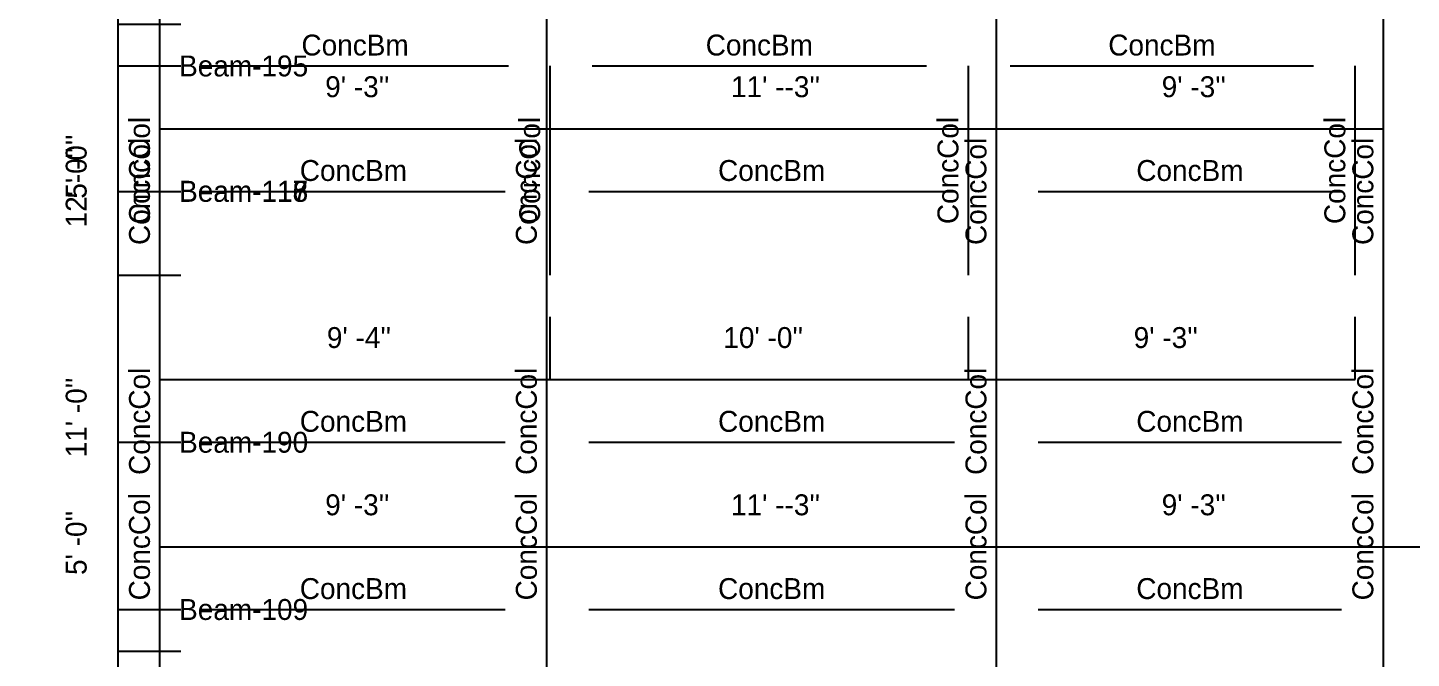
# Model space of a CAD drawing. Extents: x -38 to 2998, y -195 to 11529.
# Drawn here: x -38 to 359, y 3826 to 4007 of the extents above; entities that cross this region are included whole.
import ezdxf
from ezdxf.enums import TextEntityAlignment as Align

# ---------------------------------------------------------------- set-up
doc = ezdxf.new("R2010")
doc.units = 0
doc.header["$MEASUREMENT"] = 0
doc.layers.get('0').update_dxf_attribs({"linetype": 'CONTINUOUS'})
for name, color, linetype in [('CENTERLINES', 7, 'CONTINUOUS'), ('DIMENSIONS', 4, 'CONTINUOUS'), ('TEXT', 5, 'CONTINUOUS')]:
    doc.layers.add(name, color=color, linetype=linetype)
doc.dimstyles.get("Standard").update_dxf_attribs({"dimtxt": 0.18, "dimasz": 0.18, "dimexe": 0.18, "dimexo": 0.0625, "dimgap": 0.09, "dimtad": 0, "dimtih": 1, "dimtoh": 1, "dimdec": 4, "dimzin": 0, "dimtxsty": 'STANDARD', "dimcen": 0.09, "dimazin": 3, "dimtfac": 1, "dimtdec": 4, "dimtofl": 0, "dimtmove": 0, "dimatfit": 3, "dimtolj": 1, "dimtzin": 0})

# ---------------------------------------------------------------- blocks, each defined once
blk = doc.blocks.new('*D7841')
at = {"color": 1, "linetype": 'BYBLOCK'}
for points in [[(-8.29, 3836.29), (-7.23, 3835.23), (-16.77, 3844.77), (-15.71, 3843.71)], [(-8.29, 3692.29), (-7.23, 3691.23), (-16.77, 3700.77), (-15.71, 3699.71)]]:
    blk.add_solid(points, dxfattribs=at)
at = {"layer": 'DIMENSIONS', "color": 9, "linetype": 'BYBLOCK'}
for p, q in [((-12, 3840), (6, 3840)), ((-12, 3696), (6, 3696))]:
    blk.add_line(p, q, dxfattribs=at)
at = {"layer": 'DIMENSIONS', "color": 0, "linetype": 'BYBLOCK'}
blk.add_line((-12, 3696), (-12, 3840), dxfattribs=at)
at = {"layer": 'DIMENSIONS', "color": 0, "linetype": 'BYBLOCK', "insert": (-24, 3768), "char_height": 6, "attachment_point": 5, "rotation": 90}
blk.add_mtext("\\A1; 12' -0''", dxfattribs=at)
blk = doc.blocks.new('*D7842')
at = {"color": 1, "linetype": 'BYBLOCK'}
for points in [[(4.77, 3862.77), (3.71, 3861.71), (-3.71, 3854.29), (-4.77, 3853.23)], [(115.77, 3862.77), (114.71, 3861.71), (107.29, 3854.29), (106.23, 3853.23)]]:
    blk.add_solid(points, dxfattribs=at)
at = {"layer": 'DIMENSIONS', "color": 9, "linetype": 'BYBLOCK'}
for p, q in [((0, 3858), (0, 3876)), ((111, 3858), (111, 3876))]:
    blk.add_line(p, q, dxfattribs=at)
at = {"layer": 'DIMENSIONS', "color": 0, "linetype": 'BYBLOCK'}
blk.add_line((0, 3858), (111, 3858), dxfattribs=at)
at = {"layer": 'DIMENSIONS', "color": 0, "linetype": 'BYBLOCK', "insert": (55.5, 3870), "char_height": 6, "attachment_point": 5}
blk.add_mtext("\\A1; 9' -3''", dxfattribs=at)
blk = doc.blocks.new('*D7843')
at = {"color": 1, "linetype": 'BYBLOCK'}
for points in [[(115.77, 3862.77), (114.71, 3861.71), (107.29, 3854.29), (106.23, 3853.23)], [(244.77, 3862.77), (243.71, 3861.71), (236.29, 3854.29), (235.23, 3853.23)]]:
    blk.add_solid(points, dxfattribs=at)
at = {"layer": 'DIMENSIONS', "color": 9, "linetype": 'BYBLOCK'}
for p, q in [((111, 3858), (111, 3876)), ((240, 3858), (240, 3876))]:
    blk.add_line(p, q, dxfattribs=at)
at = {"layer": 'DIMENSIONS', "color": 0, "linetype": 'BYBLOCK'}
blk.add_line((111, 3858), (240, 3858), dxfattribs=at)
at = {"layer": 'DIMENSIONS', "color": 0, "linetype": 'BYBLOCK', "insert": (175.5, 3870), "char_height": 6, "attachment_point": 5}
blk.add_mtext("\\A1; 11' --3''", dxfattribs=at)
blk = doc.blocks.new('*D7844')
at = {"color": 1, "linetype": 'BYBLOCK'}
for points in [[(244.77, 3862.77), (243.71, 3861.71), (236.29, 3854.29), (235.23, 3853.23)], [(355.77, 3862.77), (354.71, 3861.71), (347.29, 3854.29), (346.23, 3853.23)]]:
    blk.add_solid(points, dxfattribs=at)
at = {"layer": 'DIMENSIONS', "color": 9, "linetype": 'BYBLOCK'}
for p, q in [((240, 3858), (240, 3876)), ((351, 3858), (351, 3876))]:
    blk.add_line(p, q, dxfattribs=at)
at = {"layer": 'DIMENSIONS', "color": 0, "linetype": 'BYBLOCK'}
blk.add_line((240, 3858), (351, 3858), dxfattribs=at)
at = {"layer": 'DIMENSIONS', "color": 0, "linetype": 'BYBLOCK', "insert": (295.5, 3870), "char_height": 6, "attachment_point": 5}
blk.add_mtext("\\A1; 9' -3''", dxfattribs=at)
blk = doc.blocks.new('*D7845')
at = {"color": 1, "linetype": 'BYBLOCK'}
for points in [[(355.77, 3862.77), (354.71, 3861.71), (347.29, 3854.29), (346.23, 3853.23)], [(577.77, 3862.77), (576.71, 3861.71), (569.29, 3854.29), (568.23, 3853.23)]]:
    blk.add_solid(points, dxfattribs=at)
at = {"layer": 'DIMENSIONS', "color": 9, "linetype": 'BYBLOCK'}
for p, q in [((351, 3858), (351, 3876)), ((573, 3858), (573, 3876))]:
    blk.add_line(p, q, dxfattribs=at)
at = {"layer": 'DIMENSIONS', "color": 0, "linetype": 'BYBLOCK'}
blk.add_line((351, 3858), (573, 3858), dxfattribs=at)
at = {"layer": 'DIMENSIONS', "color": 0, "linetype": 'BYBLOCK', "insert": (462, 3870), "char_height": 6, "attachment_point": 5}
blk.add_mtext("\\A1; 18' -6''", dxfattribs=at)
blk = doc.blocks.new('*D7857')
at = {"color": 1, "linetype": 'BYBLOCK'}
for points in [[(-8.29, 4028.29), (-7.23, 4027.23), (-16.77, 4036.77), (-15.71, 4035.71)], [(-8.29, 3884.29), (-7.23, 3883.23), (-16.77, 3892.77), (-15.71, 3891.71)]]:
    blk.add_solid(points, dxfattribs=at)
at = {"layer": 'DIMENSIONS', "color": 9, "linetype": 'BYBLOCK'}
for p, q in [((-12, 4032), (6, 4032)), ((-12, 3888), (6, 3888))]:
    blk.add_line(p, q, dxfattribs=at)
at = {"layer": 'DIMENSIONS', "color": 0, "linetype": 'BYBLOCK'}
blk.add_line((-12, 3888), (-12, 4032), dxfattribs=at)
at = {"layer": 'DIMENSIONS', "color": 0, "linetype": 'BYBLOCK', "insert": (-24, 3960), "char_height": 6, "attachment_point": 5, "rotation": 90}
blk.add_mtext("\\A1; 12' -0''", dxfattribs=at)
blk = doc.blocks.new('*D8331')
at = {"color": 1, "linetype": 'BYBLOCK'}
for points in [[(-8.29, 3956.29), (-7.23, 3955.23), (-16.77, 3964.77), (-15.71, 3963.71)], [(-8.29, 3824.29), (-7.23, 3823.23), (-16.77, 3832.77), (-15.71, 3831.71)]]:
    blk.add_solid(points, dxfattribs=at)
at = {"layer": 'DIMENSIONS', "color": 9, "linetype": 'BYBLOCK'}
for p, q in [((-12, 3960), (6, 3960)), ((-12, 3828), (6, 3828))]:
    blk.add_line(p, q, dxfattribs=at)
at = {"layer": 'DIMENSIONS', "color": 0, "linetype": 'BYBLOCK'}
blk.add_line((-12, 3828), (-12, 3960), dxfattribs=at)
at = {"layer": 'DIMENSIONS', "color": 0, "linetype": 'BYBLOCK', "insert": (-24, 3894), "char_height": 6, "attachment_point": 5, "rotation": 90}
blk.add_mtext("\\A1; 11' -0''", dxfattribs=at)
blk = doc.blocks.new('*D8332')
at = {"color": 1, "linetype": 'BYBLOCK'}
for points in [[(4.77, 3982.77), (3.71, 3981.71), (-3.71, 3974.29), (-4.77, 3973.23)], [(115.77, 3982.77), (114.71, 3981.71), (107.29, 3974.29), (106.23, 3973.23)]]:
    blk.add_solid(points, dxfattribs=at)
at = {"layer": 'DIMENSIONS', "color": 9, "linetype": 'BYBLOCK'}
for p, q in [((0, 3978), (0, 3996)), ((111, 3978), (111, 3996))]:
    blk.add_line(p, q, dxfattribs=at)
at = {"layer": 'DIMENSIONS', "color": 0, "linetype": 'BYBLOCK'}
blk.add_line((0, 3978), (111, 3978), dxfattribs=at)
at = {"layer": 'DIMENSIONS', "color": 0, "linetype": 'BYBLOCK', "insert": (55.5, 3990), "char_height": 6, "attachment_point": 5}
blk.add_mtext("\\A1; 9' -3''", dxfattribs=at)
blk = doc.blocks.new('*D8333')
at = {"color": 1, "linetype": 'BYBLOCK'}
for points in [[(115.77, 3982.77), (114.71, 3981.71), (107.29, 3974.29), (106.23, 3973.23)], [(244.77, 3982.77), (243.71, 3981.71), (236.29, 3974.29), (235.23, 3973.23)]]:
    blk.add_solid(points, dxfattribs=at)
at = {"layer": 'DIMENSIONS', "color": 9, "linetype": 'BYBLOCK'}
for p, q in [((111, 3978), (111, 3996)), ((240, 3978), (240, 3996))]:
    blk.add_line(p, q, dxfattribs=at)
at = {"layer": 'DIMENSIONS', "color": 0, "linetype": 'BYBLOCK'}
blk.add_line((111, 3978), (240, 3978), dxfattribs=at)
at = {"layer": 'DIMENSIONS', "color": 0, "linetype": 'BYBLOCK', "insert": (175.5, 3990), "char_height": 6, "attachment_point": 5}
blk.add_mtext("\\A1; 11' --3''", dxfattribs=at)
blk = doc.blocks.new('*D8334')
at = {"color": 1, "linetype": 'BYBLOCK'}
for points in [[(244.77, 3982.77), (243.71, 3981.71), (236.29, 3974.29), (235.23, 3973.23)], [(355.77, 3982.77), (354.71, 3981.71), (347.29, 3974.29), (346.23, 3973.23)]]:
    blk.add_solid(points, dxfattribs=at)
at = {"layer": 'DIMENSIONS', "color": 9, "linetype": 'BYBLOCK'}
for p, q in [((240, 3978), (240, 3996)), ((351, 3978), (351, 3996))]:
    blk.add_line(p, q, dxfattribs=at)
at = {"layer": 'DIMENSIONS', "color": 0, "linetype": 'BYBLOCK'}
blk.add_line((240, 3978), (351, 3978), dxfattribs=at)
at = {"layer": 'DIMENSIONS', "color": 0, "linetype": 'BYBLOCK', "insert": (295.5, 3990), "char_height": 6, "attachment_point": 5}
blk.add_mtext("\\A1; 9' -3''", dxfattribs=at)
blk = doc.blocks.new('*D8335')
at = {"color": 1, "linetype": 'BYBLOCK'}
for points in [[(-8.29, 4136.29), (-7.23, 4135.23), (-16.77, 4144.77), (-15.71, 4143.71)], [(-8.29, 4004.29), (-7.23, 4003.23), (-16.77, 4012.77), (-15.71, 4011.71)]]:
    blk.add_solid(points, dxfattribs=at)
at = {"layer": 'DIMENSIONS', "color": 9, "linetype": 'BYBLOCK'}
for p, q in [((-12, 4140), (6, 4140)), ((-12, 4008), (6, 4008))]:
    blk.add_line(p, q, dxfattribs=at)
at = {"layer": 'DIMENSIONS', "color": 0, "linetype": 'BYBLOCK'}
blk.add_line((-12, 4008), (-12, 4140), dxfattribs=at)
at = {"layer": 'DIMENSIONS', "color": 0, "linetype": 'BYBLOCK', "insert": (-24, 4074), "char_height": 6, "attachment_point": 5, "rotation": 90}
blk.add_mtext("\\A1; 11' -0''", dxfattribs=at)
blk = doc.blocks.new('*D8801')
at = {"color": 1, "linetype": 'BYBLOCK'}
for points in [[(-8.29, 3956.29), (-7.23, 3955.23), (-16.77, 3964.77), (-15.71, 3963.71)], [(-8.29, 3824.29), (-7.23, 3823.23), (-16.77, 3832.77), (-15.71, 3831.71)]]:
    blk.add_solid(points, dxfattribs=at)
at = {"layer": 'DIMENSIONS', "color": 9, "linetype": 'BYBLOCK'}
for p, q in [((-12, 3960), (6, 3960)), ((-12, 3828), (6, 3828))]:
    blk.add_line(p, q, dxfattribs=at)
at = {"layer": 'DIMENSIONS', "color": 0, "linetype": 'BYBLOCK'}
blk.add_line((-12, 3828), (-12, 3960), dxfattribs=at)
at = {"layer": 'DIMENSIONS', "color": 0, "linetype": 'BYBLOCK', "insert": (-24, 3894), "char_height": 6, "attachment_point": 5, "rotation": 90}
blk.add_mtext("\\A1; 11' -0''", dxfattribs=at)
blk = doc.blocks.new('*D8802')
at = {"color": 1, "linetype": 'BYBLOCK'}
for points in [[(4.77, 3982.77), (3.71, 3981.71), (-3.71, 3974.29), (-4.77, 3973.23)], [(115.77, 3982.77), (114.71, 3981.71), (107.29, 3974.29), (106.23, 3973.23)]]:
    blk.add_solid(points, dxfattribs=at)
at = {"layer": 'DIMENSIONS', "color": 9, "linetype": 'BYBLOCK'}
for p, q in [((0, 3978), (0, 3996)), ((111, 3978), (111, 3996))]:
    blk.add_line(p, q, dxfattribs=at)
at = {"layer": 'DIMENSIONS', "color": 0, "linetype": 'BYBLOCK'}
blk.add_line((0, 3978), (111, 3978), dxfattribs=at)
at = {"layer": 'DIMENSIONS', "color": 0, "linetype": 'BYBLOCK', "insert": (55.5, 3990), "char_height": 6, "attachment_point": 5}
blk.add_mtext("\\A1; 9' -3''", dxfattribs=at)
blk = doc.blocks.new('*D8803')
at = {"color": 1, "linetype": 'BYBLOCK'}
for points in [[(115.77, 3982.77), (114.71, 3981.71), (107.29, 3974.29), (106.23, 3973.23)], [(244.77, 3982.77), (243.71, 3981.71), (236.29, 3974.29), (235.23, 3973.23)]]:
    blk.add_solid(points, dxfattribs=at)
at = {"layer": 'DIMENSIONS', "color": 9, "linetype": 'BYBLOCK'}
for p, q in [((111, 3978), (111, 3996)), ((240, 3978), (240, 3996))]:
    blk.add_line(p, q, dxfattribs=at)
at = {"layer": 'DIMENSIONS', "color": 0, "linetype": 'BYBLOCK'}
blk.add_line((111, 3978), (240, 3978), dxfattribs=at)
at = {"layer": 'DIMENSIONS', "color": 0, "linetype": 'BYBLOCK', "insert": (175.5, 3990), "char_height": 6, "attachment_point": 5}
blk.add_mtext("\\A1; 11' --3''", dxfattribs=at)
blk = doc.blocks.new('*D8804')
at = {"color": 1, "linetype": 'BYBLOCK'}
for points in [[(244.77, 3982.77), (243.71, 3981.71), (236.29, 3974.29), (235.23, 3973.23)], [(355.77, 3982.77), (354.71, 3981.71), (347.29, 3974.29), (346.23, 3973.23)]]:
    blk.add_solid(points, dxfattribs=at)
at = {"layer": 'DIMENSIONS', "color": 9, "linetype": 'BYBLOCK'}
for p, q in [((240, 3978), (240, 3996)), ((351, 3978), (351, 3996))]:
    blk.add_line(p, q, dxfattribs=at)
at = {"layer": 'DIMENSIONS', "color": 0, "linetype": 'BYBLOCK'}
blk.add_line((240, 3978), (351, 3978), dxfattribs=at)
at = {"layer": 'DIMENSIONS', "color": 0, "linetype": 'BYBLOCK', "insert": (295.5, 3990), "char_height": 6, "attachment_point": 5}
blk.add_mtext("\\A1; 9' -3''", dxfattribs=at)
blk = doc.blocks.new('*D8805')
at = {"color": 1, "linetype": 'BYBLOCK'}
for points in [[(-8.29, 4136.29), (-7.23, 4135.23), (-16.77, 4144.77), (-15.71, 4143.71)], [(-8.29, 4004.29), (-7.23, 4003.23), (-16.77, 4012.77), (-15.71, 4011.71)]]:
    blk.add_solid(points, dxfattribs=at)
at = {"layer": 'DIMENSIONS', "color": 9, "linetype": 'BYBLOCK'}
for p, q in [((-12, 4140), (6, 4140)), ((-12, 4008), (6, 4008))]:
    blk.add_line(p, q, dxfattribs=at)
at = {"layer": 'DIMENSIONS', "color": 0, "linetype": 'BYBLOCK'}
blk.add_line((-12, 4008), (-12, 4140), dxfattribs=at)
at = {"layer": 'DIMENSIONS', "color": 0, "linetype": 'BYBLOCK', "insert": (-24, 4074), "char_height": 6, "attachment_point": 5, "rotation": 90}
blk.add_mtext("\\A1; 11' -0''", dxfattribs=at)
blk = doc.blocks.new('*D9271')
at = {"color": 1, "linetype": 'BYBLOCK'}
for points in [[(-8.29, 3956.29), (-7.23, 3955.23), (-16.77, 3964.77), (-15.71, 3963.71)], [(-8.29, 3824.29), (-7.23, 3823.23), (-16.77, 3832.77), (-15.71, 3831.71)]]:
    blk.add_solid(points, dxfattribs=at)
at = {"layer": 'DIMENSIONS', "color": 9, "linetype": 'BYBLOCK'}
for p, q in [((-12, 3960), (6, 3960)), ((-12, 3828), (6, 3828))]:
    blk.add_line(p, q, dxfattribs=at)
at = {"layer": 'DIMENSIONS', "color": 0, "linetype": 'BYBLOCK'}
blk.add_line((-12, 3828), (-12, 3960), dxfattribs=at)
at = {"layer": 'DIMENSIONS', "color": 0, "linetype": 'BYBLOCK', "insert": (-24, 3894), "char_height": 6, "attachment_point": 5, "rotation": 90}
blk.add_mtext("\\A1; 11' -0''", dxfattribs=at)
blk = doc.blocks.new('*D9272')
at = {"color": 1, "linetype": 'BYBLOCK'}
for points in [[(4.77, 3982.77), (3.71, 3981.71), (-3.71, 3974.29), (-4.77, 3973.23)], [(115.77, 3982.77), (114.71, 3981.71), (107.29, 3974.29), (106.23, 3973.23)]]:
    blk.add_solid(points, dxfattribs=at)
at = {"layer": 'DIMENSIONS', "color": 9, "linetype": 'BYBLOCK'}
for p, q in [((0, 3978), (0, 3996)), ((111, 3978), (111, 3996))]:
    blk.add_line(p, q, dxfattribs=at)
at = {"layer": 'DIMENSIONS', "color": 0, "linetype": 'BYBLOCK'}
blk.add_line((0, 3978), (111, 3978), dxfattribs=at)
at = {"layer": 'DIMENSIONS', "color": 0, "linetype": 'BYBLOCK', "insert": (55.5, 3990), "char_height": 6, "attachment_point": 5}
blk.add_mtext("\\A1; 9' -3''", dxfattribs=at)
blk = doc.blocks.new('*D9273')
at = {"color": 1, "linetype": 'BYBLOCK'}
for points in [[(115.77, 3982.77), (114.71, 3981.71), (107.29, 3974.29), (106.23, 3973.23)], [(244.77, 3982.77), (243.71, 3981.71), (236.29, 3974.29), (235.23, 3973.23)]]:
    blk.add_solid(points, dxfattribs=at)
at = {"layer": 'DIMENSIONS', "color": 9, "linetype": 'BYBLOCK'}
for p, q in [((111, 3978), (111, 3996)), ((240, 3978), (240, 3996))]:
    blk.add_line(p, q, dxfattribs=at)
at = {"layer": 'DIMENSIONS', "color": 0, "linetype": 'BYBLOCK'}
blk.add_line((111, 3978), (240, 3978), dxfattribs=at)
at = {"layer": 'DIMENSIONS', "color": 0, "linetype": 'BYBLOCK', "insert": (175.5, 3990), "char_height": 6, "attachment_point": 5}
blk.add_mtext("\\A1; 11' --3''", dxfattribs=at)
blk = doc.blocks.new('*D9274')
at = {"color": 1, "linetype": 'BYBLOCK'}
for points in [[(244.77, 3982.77), (243.71, 3981.71), (236.29, 3974.29), (235.23, 3973.23)], [(355.77, 3982.77), (354.71, 3981.71), (347.29, 3974.29), (346.23, 3973.23)]]:
    blk.add_solid(points, dxfattribs=at)
at = {"layer": 'DIMENSIONS', "color": 9, "linetype": 'BYBLOCK'}
for p, q in [((240, 3978), (240, 3996)), ((351, 3978), (351, 3996))]:
    blk.add_line(p, q, dxfattribs=at)
at = {"layer": 'DIMENSIONS', "color": 0, "linetype": 'BYBLOCK'}
blk.add_line((240, 3978), (351, 3978), dxfattribs=at)
at = {"layer": 'DIMENSIONS', "color": 0, "linetype": 'BYBLOCK', "insert": (295.5, 3990), "char_height": 6, "attachment_point": 5}
blk.add_mtext("\\A1; 9' -3''", dxfattribs=at)
blk = doc.blocks.new('*D9275')
at = {"color": 1, "linetype": 'BYBLOCK'}
for points in [[(-8.29, 4136.29), (-7.23, 4135.23), (-16.77, 4144.77), (-15.71, 4143.71)], [(-8.29, 4004.29), (-7.23, 4003.23), (-16.77, 4012.77), (-15.71, 4011.71)]]:
    blk.add_solid(points, dxfattribs=at)
at = {"layer": 'DIMENSIONS', "color": 9, "linetype": 'BYBLOCK'}
for p, q in [((-12, 4140), (6, 4140)), ((-12, 4008), (6, 4008))]:
    blk.add_line(p, q, dxfattribs=at)
at = {"layer": 'DIMENSIONS', "color": 0, "linetype": 'BYBLOCK'}
blk.add_line((-12, 4008), (-12, 4140), dxfattribs=at)
at = {"layer": 'DIMENSIONS', "color": 0, "linetype": 'BYBLOCK', "insert": (-24, 4074), "char_height": 6, "attachment_point": 5, "rotation": 90}
blk.add_mtext("\\A1; 11' -0''", dxfattribs=at)
blk = doc.blocks.new('*D9821')
at = {"color": 1, "linetype": 'BYBLOCK'}
for points in [[(-8.29, 3884.29), (-7.23, 3883.23), (-16.77, 3892.77), (-15.71, 3891.71)], [(-8.29, 3824.29), (-7.23, 3823.23), (-16.77, 3832.77), (-15.71, 3831.71)]]:
    blk.add_solid(points, dxfattribs=at)
at = {"layer": 'DIMENSIONS', "color": 9, "linetype": 'BYBLOCK'}
for p, q in [((-12, 3888), (6, 3888)), ((-12, 3828), (6, 3828))]:
    blk.add_line(p, q, dxfattribs=at)
at = {"layer": 'DIMENSIONS', "color": 0, "linetype": 'BYBLOCK'}
blk.add_line((-12, 3828), (-12, 3888), dxfattribs=at)
at = {"layer": 'DIMENSIONS', "color": 0, "linetype": 'BYBLOCK', "insert": (-24, 3858), "char_height": 6, "attachment_point": 5, "rotation": 90}
blk.add_mtext("\\A1; 5' -0''", dxfattribs=at)
blk = doc.blocks.new('*D9822')
at = {"color": 1, "linetype": 'BYBLOCK'}
for points in [[(4.77, 3910.77), (3.71, 3909.71), (-3.71, 3902.29), (-4.77, 3901.23)], [(116.73, 3910.77), (115.67, 3909.71), (108.25, 3902.29), (107.19, 3901.23)]]:
    blk.add_solid(points, dxfattribs=at)
at = {"layer": 'DIMENSIONS', "color": 9, "linetype": 'BYBLOCK'}
for p, q in [((0, 3906), (0, 3924)), ((111.96, 3906), (111.96, 3924))]:
    blk.add_line(p, q, dxfattribs=at)
at = {"layer": 'DIMENSIONS', "color": 0, "linetype": 'BYBLOCK'}
blk.add_line((0, 3906), (111.96, 3906), dxfattribs=at)
at = {"layer": 'DIMENSIONS', "color": 0, "linetype": 'BYBLOCK', "insert": (55.98, 3918), "char_height": 6, "attachment_point": 5}
blk.add_mtext("\\A1; 9' -4''", dxfattribs=at)
blk = doc.blocks.new('*D9823')
at = {"color": 1, "linetype": 'BYBLOCK'}
for points in [[(116.73, 3910.77), (115.67, 3909.71), (108.25, 3902.29), (107.19, 3901.23)], [(236.73, 3910.77), (235.67, 3909.71), (228.25, 3902.29), (227.19, 3901.23)]]:
    blk.add_solid(points, dxfattribs=at)
at = {"layer": 'DIMENSIONS', "color": 9, "linetype": 'BYBLOCK'}
for p, q in [((111.96, 3906), (111.96, 3924)), ((231.96, 3906), (231.96, 3924))]:
    blk.add_line(p, q, dxfattribs=at)
at = {"layer": 'DIMENSIONS', "color": 0, "linetype": 'BYBLOCK'}
blk.add_line((111.96, 3906), (231.96, 3906), dxfattribs=at)
at = {"layer": 'DIMENSIONS', "color": 0, "linetype": 'BYBLOCK', "insert": (171.96, 3918), "char_height": 6, "attachment_point": 5}
blk.add_mtext("\\A1; 10' -0''", dxfattribs=at)
blk = doc.blocks.new('*D9824')
at = {"color": 1, "linetype": 'BYBLOCK'}
for points in [[(236.73, 3910.77), (235.67, 3909.71), (228.25, 3902.29), (227.19, 3901.23)], [(347.73, 3910.77), (346.67, 3909.71), (339.25, 3902.29), (338.19, 3901.23)]]:
    blk.add_solid(points, dxfattribs=at)
at = {"layer": 'DIMENSIONS', "color": 9, "linetype": 'BYBLOCK'}
for p, q in [((231.96, 3906), (231.96, 3924)), ((342.96, 3906), (342.96, 3924))]:
    blk.add_line(p, q, dxfattribs=at)
at = {"layer": 'DIMENSIONS', "color": 0, "linetype": 'BYBLOCK'}
blk.add_line((231.96, 3906), (342.96, 3906), dxfattribs=at)
at = {"layer": 'DIMENSIONS', "color": 0, "linetype": 'BYBLOCK', "insert": (287.46, 3918), "char_height": 6, "attachment_point": 5}
blk.add_mtext("\\A1; 9' -3''", dxfattribs=at)
blk = doc.blocks.new('*D9825')
at = {"color": 1, "linetype": 'BYBLOCK'}
for points in [[(-8.29, 3992.29), (-7.23, 3991.23), (-16.77, 4000.77), (-15.71, 3999.71)], [(-8.29, 3932.29), (-7.23, 3931.23), (-16.77, 3940.77), (-15.71, 3939.71)]]:
    blk.add_solid(points, dxfattribs=at)
at = {"layer": 'DIMENSIONS', "color": 9, "linetype": 'BYBLOCK'}
for p, q in [((-12, 3996), (6, 3996)), ((-12, 3936), (6, 3936))]:
    blk.add_line(p, q, dxfattribs=at)
at = {"layer": 'DIMENSIONS', "color": 0, "linetype": 'BYBLOCK'}
blk.add_line((-12, 3936), (-12, 3996), dxfattribs=at)
at = {"layer": 'DIMENSIONS', "color": 0, "linetype": 'BYBLOCK', "insert": (-24, 3966), "char_height": 6, "attachment_point": 5, "rotation": 90}
blk.add_mtext("\\A1; 5' -0''", dxfattribs=at)
blk = doc.blocks.new('*D9826')
at = {"color": 1, "linetype": 'BYBLOCK'}
for points in [[(4.77, 4018.77), (3.71, 4017.71), (-3.71, 4010.29), (-4.77, 4009.23)], [(116.73, 4018.77), (115.67, 4017.71), (108.25, 4010.29), (107.19, 4009.23)]]:
    blk.add_solid(points, dxfattribs=at)
at = {"layer": 'DIMENSIONS', "color": 9, "linetype": 'BYBLOCK'}
for p, q in [((0, 4014), (0, 4032)), ((111.96, 4014), (111.96, 4032))]:
    blk.add_line(p, q, dxfattribs=at)
at = {"layer": 'DIMENSIONS', "color": 0, "linetype": 'BYBLOCK'}
blk.add_line((0, 4014), (111.96, 4014), dxfattribs=at)
at = {"layer": 'DIMENSIONS', "color": 0, "linetype": 'BYBLOCK', "insert": (55.98, 4026), "char_height": 6, "attachment_point": 5}
blk.add_mtext("\\A1; 9' -4''", dxfattribs=at)
blk = doc.blocks.new('*D9827')
at = {"color": 1, "linetype": 'BYBLOCK'}
for points in [[(116.73, 4018.77), (115.67, 4017.71), (108.25, 4010.29), (107.19, 4009.23)], [(236.73, 4018.77), (235.67, 4017.71), (228.25, 4010.29), (227.19, 4009.23)]]:
    blk.add_solid(points, dxfattribs=at)
at = {"layer": 'DIMENSIONS', "color": 9, "linetype": 'BYBLOCK'}
for p, q in [((111.96, 4014), (111.96, 4032)), ((231.96, 4014), (231.96, 4032))]:
    blk.add_line(p, q, dxfattribs=at)
at = {"layer": 'DIMENSIONS', "color": 0, "linetype": 'BYBLOCK'}
blk.add_line((111.96, 4014), (231.96, 4014), dxfattribs=at)
at = {"layer": 'DIMENSIONS', "color": 0, "linetype": 'BYBLOCK', "insert": (171.96, 4026), "char_height": 6, "attachment_point": 5}
blk.add_mtext("\\A1; 10' -0''", dxfattribs=at)
blk = doc.blocks.new('*D9828')
at = {"color": 1, "linetype": 'BYBLOCK'}
for points in [[(236.73, 4018.77), (235.67, 4017.71), (228.25, 4010.29), (227.19, 4009.23)], [(347.73, 4018.77), (346.67, 4017.71), (339.25, 4010.29), (338.19, 4009.23)]]:
    blk.add_solid(points, dxfattribs=at)
at = {"layer": 'DIMENSIONS', "color": 9, "linetype": 'BYBLOCK'}
for p, q in [((231.96, 4014), (231.96, 4032)), ((342.96, 4014), (342.96, 4032))]:
    blk.add_line(p, q, dxfattribs=at)
at = {"layer": 'DIMENSIONS', "color": 0, "linetype": 'BYBLOCK'}
blk.add_line((231.96, 4014), (342.96, 4014), dxfattribs=at)
at = {"layer": 'DIMENSIONS', "color": 0, "linetype": 'BYBLOCK', "insert": (287.46, 4026), "char_height": 6, "attachment_point": 5}
blk.add_mtext("\\A1; 9' -3''", dxfattribs=at)

msp = doc.modelspace()

# ---------------------------------------------------------------- linework, layer by layer
at = {"layer": 'CENTERLINES', "color": 0, "linetype": 'CONTINUOUS'}
for p, q in [((0, 3888), (0, 4032)), ((111, 3888), (111, 4032)), ((240, 3888), (240, 4032)), ((351, 3888), (351, 4032)), ((0, 3936), (0, 3996)), ((12, 3996), (99.96, 3996)), ((111.96, 3936), (111.96, 3996)), ((123.96, 3996), (219.96, 3996)), ((231.96, 3936), (231.96, 3996)), ((243.96, 3996), (330.96, 3996)), ((342.96, 3936), (342.96, 3996)), ((0, 3828), (0, 3960)), ((0, 3828), (0, 3960)), ((0, 3828), (0, 3960)), ((12, 3960), (99, 3960)), ((12, 3960), (99, 3960)), ((12, 3960), (99, 3960)), ((111, 3828), (111, 3960)), ((111, 3828), (111, 3960)), ((111, 3828), (111, 3960)), ((123, 3960), (228, 3960)), ((123, 3960), (228, 3960)), ((123, 3960), (228, 3960)), ((240, 3828), (240, 3960)), ((240, 3828), (240, 3960)), ((240, 3828), (240, 3960)), ((252, 3960), (339, 3960)), ((252, 3960), (339, 3960)), ((252, 3960), (339, 3960)), ((351, 3828), (351, 3960)), ((351, 3828), (351, 3960)), ((351, 3828), (351, 3960)), ((0, 3828), (0, 3888)), ((12, 3888), (99, 3888)), ((111, 3828), (111, 3888)), ((123, 3888), (228, 3888)), ((240, 3828), (240, 3888)), ((252, 3888), (339, 3888)), ((351, 3828), (351, 3888)), ((0, 3696), (0, 3840)), ((12, 3840), (99, 3840)), ((111, 3696), (111, 3840)), ((123, 3840), (228, 3840)), ((240, 3696), (240, 3840)), ((252, 3840), (339, 3840)), ((351, 3696), (351, 3840))]:
    msp.add_line(p, q, dxfattribs=at)

# ---------------------------------------------------------------- texts
at = {"layer": 'TEXT', "color": 0}
for s, p in [('ConcBm', (55.98, 4002)), ('ConcBm', (171.96, 4002)), ('ConcBm', (287.46, 4002)), ('Beam-195', (24, 3996)), ('ConcBm', (55.5, 3966)), ('ConcBm', (55.5, 3966)), ('ConcBm', (55.5, 3966)), ('ConcBm', (175.5, 3966)), ('ConcBm', (175.5, 3966)), ('ConcBm', (175.5, 3966)), ('ConcBm', (295.5, 3966)), ('ConcBm', (295.5, 3966)), ('ConcBm', (295.5, 3966)), ('Beam-118', (24, 3960)), ('Beam-116', (24, 3960)), ('Beam-117', (24, 3960)), ('ConcBm', (55.5, 3894)), ('ConcBm', (175.5, 3894)), ('ConcBm', (295.5, 3894)), ('Beam-190', (24, 3888)), ('ConcBm', (55.5, 3846)), ('ConcBm', (175.5, 3846)), ('ConcBm', (295.5, 3846)), ('Beam-109', (24, 3840))]:
    msp.add_text(s, height=6, dxfattribs=at).set_placement(p, align=Align.MIDDLE)
for p in [(-6, 3966), (105.96, 3966), (225.96, 3966), (336.96, 3966), (-6, 3960), (105, 3960), (234, 3960), (345, 3960), (-6, 3894), (-6, 3894), (-6, 3894), (105, 3894), (105, 3894), (105, 3894), (234, 3894), (234, 3894), (234, 3894), (345, 3894), (345, 3894), (345, 3894), (-6, 3858), (105, 3858), (234, 3858), (345, 3858)]:
    msp.add_text('ConcCol', height=6, rotation=90, dxfattribs=at).set_placement(p, align=Align.MIDDLE)

# ---------------------------------------------------------------- dimensions: what is measured, and where the dimension line sits
at = {"layer": 'DIMENSIONS'}
for base, p1, p2, picture, middle in [((-12, 4140), (-24, 4008), (-24, 4140), '*D8335', (-24, 4074)), ((-12, 4140), (-24, 4008), (-24, 4140), '*D8805', (-24, 4074)), ((-12, 4140), (-24, 4008), (-24, 4140), '*D9275', (-24, 4074)), ((111.96, 4014), (0, 4002), (111.96, 4002), '*D9826', (55.98, 4002)), ((231.96, 4014), (111.96, 4002), (231.96, 4002), '*D9827', (171.96, 4002)), ((342.96, 4014), (231.96, 4002), (342.96, 4002), '*D9828', (287.46, 4002)), ((-12, 4032), (-24, 3888), (-24, 4032), '*D7857', (-24, 3960)), ((111, 3978), (0, 3966), (111, 3966), '*D8332', (55.5, 3966)), ((111, 3978), (0, 3966), (111, 3966), '*D8802', (55.5, 3966)), ((111, 3978), (0, 3966), (111, 3966), '*D9272', (55.5, 3966)), ((240, 3978), (111, 3966), (240, 3966), '*D8333', (175.5, 3966)), ((240, 3978), (111, 3966), (240, 3966), '*D8803', (175.5, 3966)), ((240, 3978), (111, 3966), (240, 3966), '*D9273', (175.5, 3966)), ((351, 3978), (240, 3966), (351, 3966), '*D8334', (295.5, 3966)), ((351, 3978), (240, 3966), (351, 3966), '*D8804', (295.5, 3966)), ((351, 3978), (240, 3966), (351, 3966), '*D9274', (295.5, 3966)), ((-12, 3996), (-24, 3936), (-24, 3996), '*D9825', (-24, 3966)), ((-12, 3960), (-24, 3828), (-24, 3960), '*D8331', (-24, 3894)), ((-12, 3960), (-24, 3828), (-24, 3960), '*D8801', (-24, 3894)), ((-12, 3960), (-24, 3828), (-24, 3960), '*D9271', (-24, 3894)), ((111.96, 3906), (0, 3894), (111.96, 3894), '*D9822', (55.98, 3894)), ((231.96, 3906), (111.96, 3894), (231.96, 3894), '*D9823', (171.96, 3894)), ((342.96, 3906), (231.96, 3894), (342.96, 3894), '*D9824', (287.46, 3894)), ((-12, 3888), (-24, 3828), (-24, 3888), '*D9821', (-24, 3858)), ((111, 3858), (0, 3846), (111, 3846), '*D7842', (55.5, 3846)), ((240, 3858), (111, 3846), (240, 3846), '*D7843', (175.5, 3846)), ((351, 3858), (240, 3846), (351, 3846), '*D7844', (295.5, 3846)), ((573, 3858), (351, 3846), (573, 3846), '*D7845', (462, 3846)), ((-12, 3840), (-24, 3696), (-24, 3840), '*D7841', (-24, 3768))]:
    dim = msp.add_linear_dim(base=base, p1=p1, p2=p2, dimstyle='STANDARD', dxfattribs=at)
    dim.commit()
    dim.dimension.update_dxf_attribs({"geometry": picture, "text_midpoint": middle})

doc.saveas('drawing.dxf')
